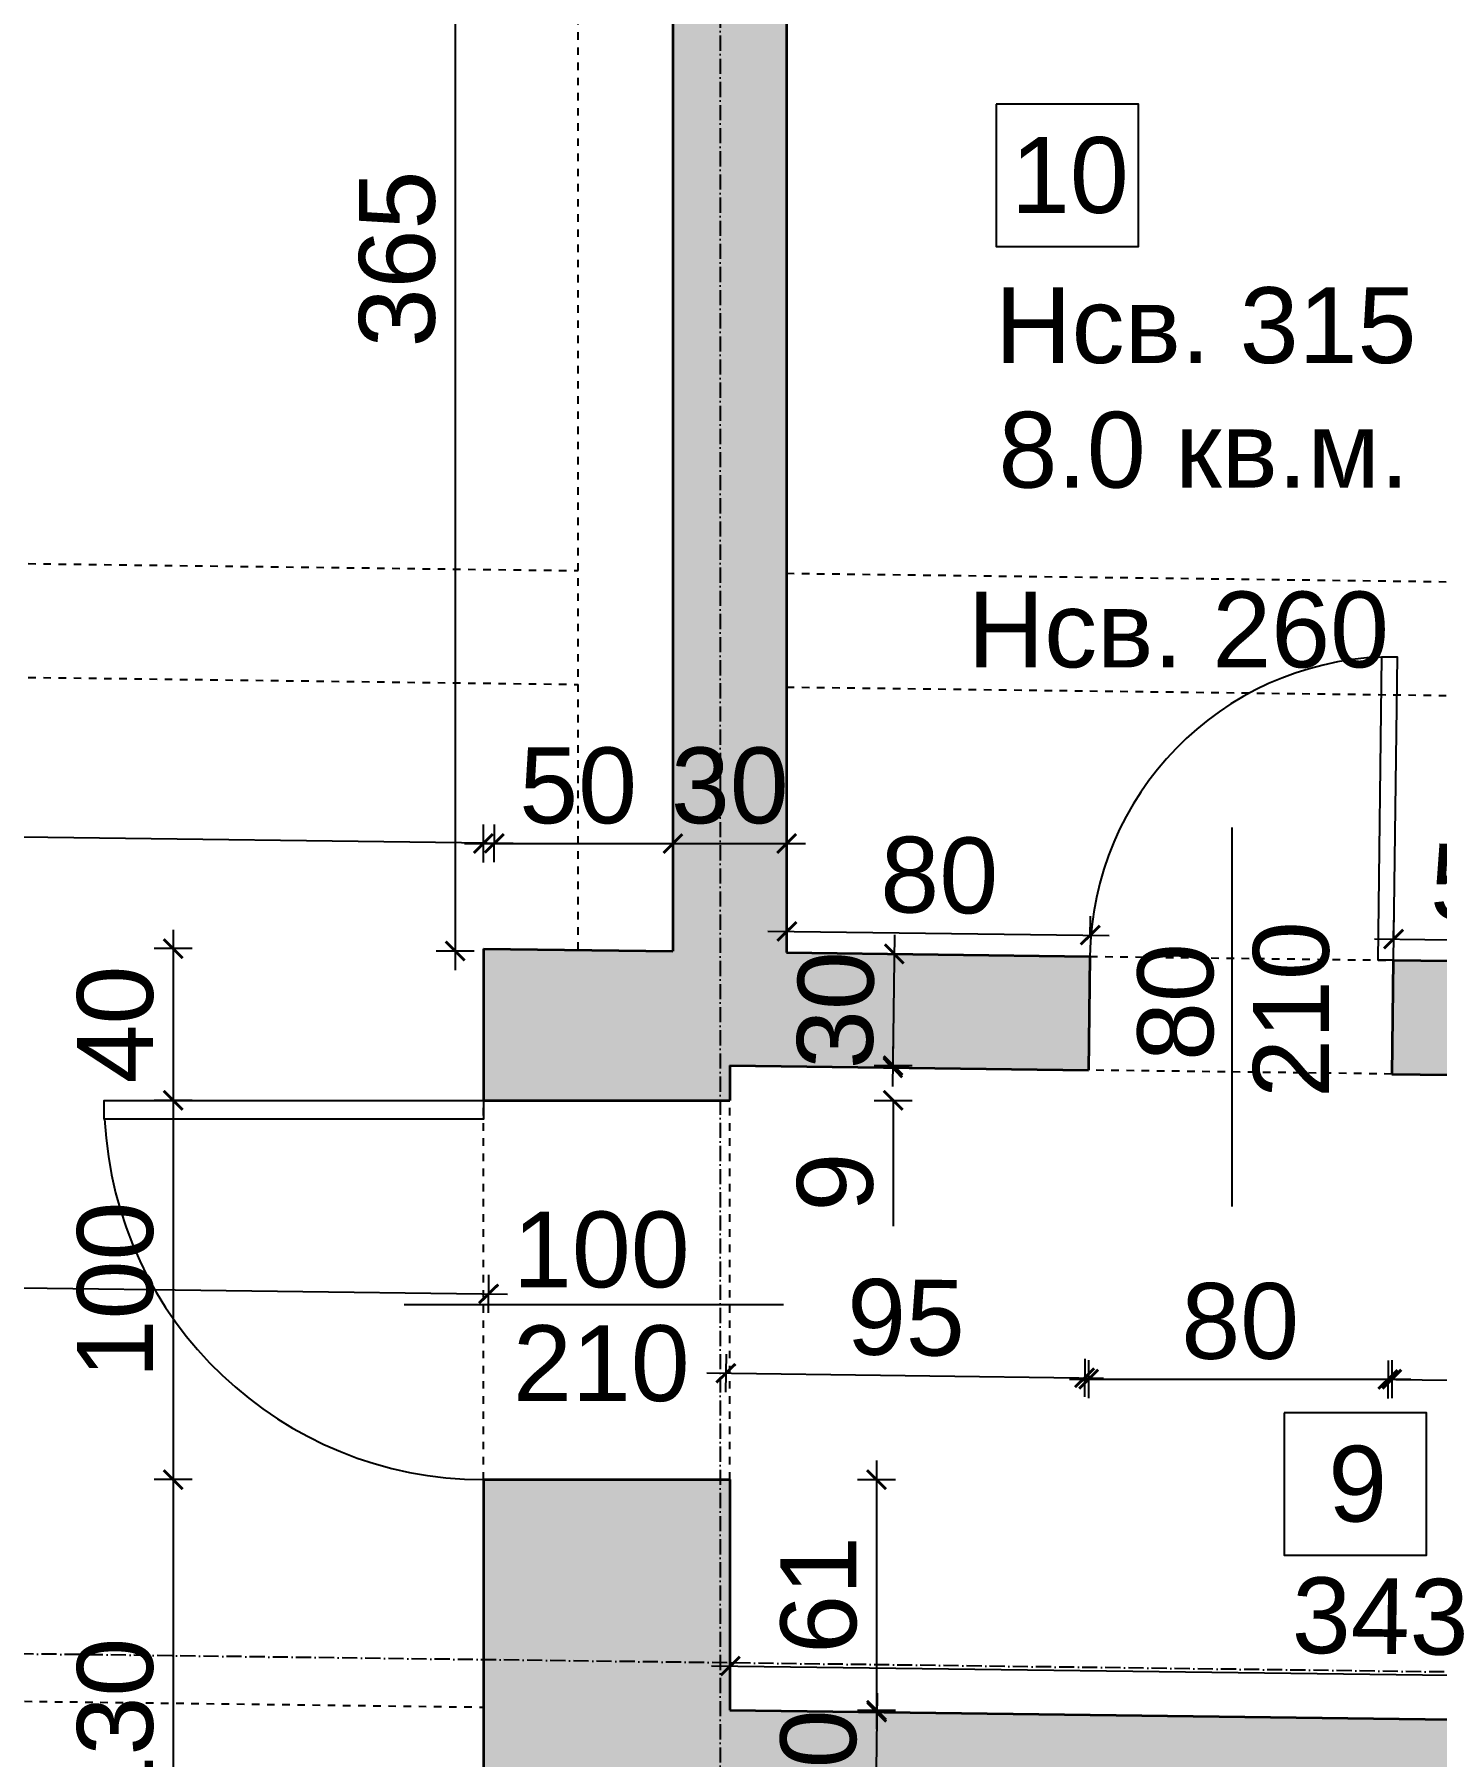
# Model space of a CAD drawing. Header units: inches. Extents: x -72385 to 39588, y -6525 to 66685.
# Drawn here: x -49165.7 to -48795.9, y 30442.8 to 30896.9 of the extents above; entities that cross this region are included whole.
import ezdxf

# ---------------------------------------------------------------- set-up
doc = ezdxf.new("R2010")
doc.units = ezdxf.units.IN
doc.header["$MEASUREMENT"] = 0
doc.linetypes.add('DashDot', pattern=[0.6, 0.4, -0.1, 0, -0.1])
doc.linetypes.add('Hidden', pattern=[0.4, 0.2, -0.2])
for name, color, linetype, lineweight in [('Врати', 251, 'Continuous', 25), ('Надписи Hсв', 252, 'Continuous', 25), ('Надписи врати', 252, 'Continuous', 25), ('Надписи коти вътрешни', 252, 'Continuous', 25), ('Надписи номера на пом.', 252, 'Continuous', 25), ('Надписи площ', 252, 'Continuous', 25), ('Оси', 252, 'DashDot', 25), ('Пунктир', 253, 'Hidden', 25), ('Разрезни линии', 7, 'Continuous', 35), ('Щрих стени', 254, 'Continuous', 25)]:
    doc.layers.add(name, color=color, linetype=linetype, lineweight=lineweight)
doc.styles.add('Arial Regular', font='arial.ttf')
doc.styles.get("Standard").update_dxf_attribs({"font": 'arial.ttf'})
doc.dimstyles.new('Annotative', dxfattribs={"dimscale": 0, "dimtxt": 20, "dimasz": 5, "dimexe": 5, "dimexo": 5, "dimgap": 5, "dimtad": 1, "dimdec": 0, "dimzin": 0, "dimdsep": 46, "dimtxsty": 'Standard', "dimblk": 'ARCHTICK', "dimcen": 5, "dimdle": 5, "dimadec": 0, "dimazin": 0, "dimtfac": 1, "dimtdec": 0, "dimtofl": 0, "dimtmove": 0, "dimatfit": 3, "dimldrblk": 'ARCHTICK', "dimfxl": 5, "dimfxlon": 1, "dimtolj": 1, "dimtzin": 0, "dimarcsym": 1})

# ---------------------------------------------------------------- blocks, each defined once
blk = doc.blocks.new('_ArchTick')
at = {"color": 0, "linetype": 'ByBlock', "const_width": 0.15}
blk.add_lwpolyline([(-0.5, -0.5), (0.5, 0.5)], dxfattribs=at)
blk = doc.blocks.new('*D4072')
at = {"layer": 'Defpoints', "color": 0, "ltscale": 50, "transparency": 16777216}
for p in [(-49045.95, 30564.79), (-49552.34, 30462.24), (-49047.34, 30455.81)]:
    blk.add_point(p, dxfattribs=at)
at = {"layer": 'Надписи коти вътрешни', "color": 0, "lineweight": -2, "ltscale": 50, "transparency": 16777216}
for p, q in [((-49551.01, 30566.22), (-49550.89, 30576.22)), ((-49555.95, 30571.28), (-49040.95, 30564.72)), ((-49046.01, 30559.79), (-49045.89, 30569.79))]:
    blk.add_line(p, q, dxfattribs=at)
at = {"layer": 'Надписи коти вътрешни', "color": 0, "lineweight": -2, "ltscale": 50, "transparency": 16777216, "xscale": 5, "yscale": 5, "zscale": 5}
for p, rotation in [((-49550.95, 30571.22), 179.2706286525392), ((-49045.95, 30564.79), 359.2706286525392)]:
    blk.add_blockref('_ArchTick', p, dxfattribs=dict(at, rotation=rotation))
at = {"layer": 'Надписи коти вътрешни', "color": 0, "ltscale": 50, "transparency": 16777216, "insert": (-49298.26, 30583.21), "char_height": 20, "attachment_point": 5, "rotation": 359.2706}
blk.add_mtext('\\A1;505', dxfattribs=at)
blk = doc.blocks.new('*D4246')
at = {"layer": 'Defpoints', "color": 0, "ltscale": 50, "transparency": 16777216}
for p in [(-48997.34, 30683.54), (-49047.34, 30655.82), (-48997.34, 30655.19)]:
    blk.add_point(p, dxfattribs=at)
at = {"layer": 'Надписи коти вътрешни', "color": 0, "lineweight": -2, "ltscale": 50, "transparency": 16777216}
for p, q in [((-49047.34, 30678.54), (-49047.34, 30688.54)), ((-48997.34, 30678.54), (-48997.34, 30688.54)), ((-49052.34, 30683.54), (-48992.34, 30683.54))]:
    blk.add_line(p, q, dxfattribs=at)
at = {"layer": 'Надписи коти вътрешни', "color": 0, "lineweight": -2, "ltscale": 50, "transparency": 16777216, "xscale": 5, "yscale": 5, "zscale": 5, "rotation": 180}
blk.add_blockref('_ArchTick', (-49047.34, 30683.54), dxfattribs=at)
at = {"layer": 'Надписи коти вътрешни', "color": 0, "lineweight": -2, "ltscale": 50, "transparency": 16777216, "xscale": 5, "yscale": 5, "zscale": 5}
blk.add_blockref('_ArchTick', (-48997.34, 30683.54), dxfattribs=at)
at = {"layer": 'Надписи коти вътрешни', "color": 0, "ltscale": 50, "transparency": 16777216, "insert": (-49022.34, 30698.75), "char_height": 20, "attachment_point": 5}
blk.add_mtext('\\A1;50', dxfattribs=at)
blk = doc.blocks.new('*D4247')
at = {"layer": 'Defpoints', "color": 0, "ltscale": 50, "transparency": 16777216}
for p in [(-49047.34, 30655.82), (-49129.13, 30615.82), (-49047.34, 30615.82)]:
    blk.add_point(p, dxfattribs=at)
at = {"layer": 'Надписи коти вътрешни', "color": 0, "lineweight": -2, "ltscale": 50, "transparency": 16777216}
for p, q in [((-49129.13, 30660.83), (-49129.13, 30610.82)), ((-49124.13, 30655.83), (-49134.13, 30655.83)), ((-49124.13, 30615.82), (-49134.13, 30615.82))]:
    blk.add_line(p, q, dxfattribs=at)
at = {"layer": 'Надписи коти вътрешни', "color": 0, "lineweight": -2, "ltscale": 50, "transparency": 16777216, "xscale": 5, "yscale": 5, "zscale": 5}
for p, rotation in [((-49129.13, 30655.83), 89.99888594416761), ((-49129.13, 30615.82), 269.9988859441677)]:
    blk.add_blockref('_ArchTick', p, dxfattribs=dict(at, rotation=rotation))
at = {"layer": 'Надписи коти вътрешни', "color": 0, "ltscale": 50, "transparency": 16777216, "insert": (-49144.34, 30635.82), "char_height": 20, "attachment_point": 5, "rotation": 89.9989}
blk.add_mtext('\\A1;40', dxfattribs=at)
blk = doc.blocks.new('*D4248')
at = {"layer": 'Defpoints', "color": 0, "ltscale": 50, "transparency": 16777216}
for p in [(-49047.34, 30615.82), (-49129.13, 30515.81), (-49047.34, 30515.81)]:
    blk.add_point(p, dxfattribs=at)
at = {"layer": 'Надписи коти вътрешни', "color": 0, "lineweight": -2, "ltscale": 50, "transparency": 16777216}
for p, q in [((-49129.13, 30620.82), (-49129.13, 30510.81)), ((-49124.13, 30615.82), (-49134.13, 30615.82)), ((-49124.13, 30515.81), (-49134.13, 30515.81))]:
    blk.add_line(p, q, dxfattribs=at)
at = {"layer": 'Надписи коти вътрешни', "color": 0, "lineweight": -2, "ltscale": 50, "transparency": 16777216, "xscale": 5, "yscale": 5, "zscale": 5}
for p, rotation in [((-49129.13, 30615.82), 89.99884113543297), ((-49129.13, 30515.81), 269.9988411354329)]:
    blk.add_blockref('_ArchTick', p, dxfattribs=dict(at, rotation=rotation))
at = {"layer": 'Надписи коти вътрешни', "color": 0, "ltscale": 50, "transparency": 16777216, "insert": (-49144.34, 30565.82), "char_height": 20, "attachment_point": 5, "rotation": 89.9988}
blk.add_mtext('\\A1;100', dxfattribs=at)
blk = doc.blocks.new('*D4023')
at = {"layer": 'Defpoints', "color": 0, "ltscale": 50, "transparency": 16777216}
for p in [(-49047.34, 30515.81), (-49129.13, 30385.8), (-49047.34, 30385.8)]:
    blk.add_point(p, dxfattribs=at)
at = {"layer": 'Надписи коти вътрешни', "color": 0, "lineweight": -2, "ltscale": 50, "transparency": 16777216}
for p, q in [((-49129.13, 30520.81), (-49129.13, 30380.8)), ((-49124.13, 30515.81), (-49134.13, 30515.81)), ((-49124.13, 30385.8), (-49134.13, 30385.8))]:
    blk.add_line(p, q, dxfattribs=at)
at = {"layer": 'Надписи коти вътрешни', "color": 0, "lineweight": -2, "ltscale": 50, "transparency": 16777216, "xscale": 5, "yscale": 5, "zscale": 5}
for p, rotation in [((-49129.13, 30515.81), 90), ((-49129.13, 30385.8), 270)]:
    blk.add_blockref('_ArchTick', p, dxfattribs=dict(at, rotation=rotation))
at = {"layer": 'Надписи коти вътрешни', "color": 0, "ltscale": 50, "transparency": 16777216, "insert": (-49144.35, 30450.81), "char_height": 20, "attachment_point": 5, "rotation": 90}
blk.add_mtext('\\A1;130', dxfattribs=at)
blk = doc.blocks.new('*D4249')
at = {"layer": 'Defpoints', "color": 0, "ltscale": 50, "transparency": 16777216}
for p in [(-48997.34, 31020.22), (-49054.79, 30655.19), (-48997.34, 30655.19)]:
    blk.add_point(p, dxfattribs=at)
at = {"layer": 'Надписи коти вътрешни', "color": 0, "lineweight": -2, "ltscale": 50, "transparency": 16777216}
for p, q in [((-49054.79, 31025.22), (-49054.79, 30650.19)), ((-49049.79, 31020.22), (-49059.79, 31020.22)), ((-49049.79, 30655.19), (-49059.79, 30655.19))]:
    blk.add_line(p, q, dxfattribs=at)
at = {"layer": 'Надписи коти вътрешни', "color": 0, "lineweight": -2, "ltscale": 50, "transparency": 16777216, "xscale": 5, "yscale": 5, "zscale": 5}
for p, rotation in [((-49054.79, 31020.22), 90), ((-49054.79, 30655.19), 270)]:
    blk.add_blockref('_ArchTick', p, dxfattribs=dict(at, rotation=rotation))
at = {"layer": 'Надписи коти вътрешни', "color": 0, "ltscale": 50, "transparency": 16777216, "insert": (-49070, 30837.7), "char_height": 20, "attachment_point": 5, "rotation": 90}
blk.add_mtext('\\A1;365', dxfattribs=at)
blk = doc.blocks.new('*D4073')
at = {"layer": 'Defpoints', "color": 0, "ltscale": 50, "transparency": 16777216}
for p in [(-50164.44, 30697.86), (-50167.34, 30470.07), (-49047.34, 30455.81)]:
    blk.add_point(p, dxfattribs=at)
at = {"layer": 'Надписи коти вътрешни', "color": 0, "lineweight": -2, "ltscale": 50, "transparency": 16777216}
for p, q in [((-50164.5, 30692.86), (-50164.37, 30702.86)), ((-49039.44, 30683.54), (-50169.44, 30697.92)), ((-49044.5, 30678.6), (-49044.37, 30688.6))]:
    blk.add_line(p, q, dxfattribs=at)
at = {"layer": 'Надписи коти вътрешни', "color": 0, "lineweight": -2, "ltscale": 50, "transparency": 16777216, "xscale": 5, "yscale": 5, "zscale": 5}
for p, rotation in [((-50164.44, 30697.86), 179.2706286525388), ((-49044.44, 30683.6), 359.2706286525388)]:
    blk.add_blockref('_ArchTick', p, dxfattribs=dict(at, rotation=rotation))
at = {"layer": 'Надписи коти вътрешни', "color": 0, "ltscale": 50, "transparency": 16777216, "insert": (-49604.24, 30705.94), "char_height": 20, "attachment_point": 5, "rotation": 359.2706}
blk.add_mtext('\\A1;1120', dxfattribs=at)
blk = doc.blocks.new('*D7152')
at = {"layer": 'Defpoints', "color": 0, "ltscale": 50, "transparency": 16777216}
for p in [(-48887.27, 30659.38), (-48967.34, 30654.81), (-48887.34, 30653.79)]:
    blk.add_point(p, dxfattribs=at)
at = {"layer": 'Надписи коти вътрешни', "color": 0, "lineweight": -2, "ltscale": 50, "transparency": 16777216}
for p, q in [((-48967.27, 30659.81), (-48967.2, 30665.39)), ((-48887.27, 30658.79), (-48887.2, 30664.38)), ((-48972.27, 30660.46), (-48882.27, 30659.31))]:
    blk.add_line(p, q, dxfattribs=at)
at = {"layer": 'Надписи коти вътрешни', "color": 0, "lineweight": -2, "ltscale": 50, "transparency": 16777216, "xscale": 5, "yscale": 5, "zscale": 5}
for p, rotation in [((-48967.27, 30660.39), 179.2706286525436), ((-48887.27, 30659.38), 359.2706286525436)]:
    blk.add_blockref('_ArchTick', p, dxfattribs=dict(at, rotation=rotation))
at = {"layer": 'Надписи коти вътрешни', "color": 0, "ltscale": 50, "transparency": 16777216, "insert": (-48927.07, 30675.1), "char_height": 20, "attachment_point": 5, "rotation": 359.2706}
blk.add_mtext('\\A1;80', dxfattribs=at)
blk = doc.blocks.new('*D7151')
at = {"layer": 'Defpoints', "color": 0, "ltscale": 50, "transparency": 16777216}
for p in [(-48757.27, 30657.72), (-48807.34, 30652.77), (-48757.34, 30652.13)]:
    blk.add_point(p, dxfattribs=at)
at = {"layer": 'Надписи коти вътрешни', "color": 0, "lineweight": -2, "ltscale": 50, "transparency": 16777216}
for p, q in [((-48807.27, 30657.77), (-48807.2, 30663.36)), ((-48757.27, 30657.13), (-48757.2, 30662.72)), ((-48812.27, 30658.42), (-48752.27, 30657.66))]:
    blk.add_line(p, q, dxfattribs=at)
at = {"layer": 'Надписи коти вътрешни', "color": 0, "lineweight": -2, "ltscale": 50, "transparency": 16777216, "xscale": 5, "yscale": 5, "zscale": 5}
for p, rotation in [((-48807.27, 30658.36), 179.2706286525423), ((-48757.27, 30657.72), 359.2706286525423)]:
    blk.add_blockref('_ArchTick', p, dxfattribs=dict(at, rotation=rotation))
at = {"layer": 'Надписи коти вътрешни', "color": 0, "ltscale": 50, "transparency": 16777216, "insert": (-48782.07, 30673.25), "char_height": 20, "attachment_point": 5, "rotation": 359.2706}
blk.add_mtext('\\A1;50', dxfattribs=at)
blk = doc.blocks.new('*D4252')
at = {"layer": 'Defpoints', "color": 0, "ltscale": 50, "transparency": 16777216}
for p in [(-48982.34, 30624.99), (-48982.34, 30615.82), (-48939.27, 30615.82)]:
    blk.add_point(p, dxfattribs=at)
at = {"layer": 'Надписи коти вътрешни', "color": 0, "lineweight": -2, "ltscale": 50, "transparency": 16777216}
for p, q in [((-48939.27, 30624.99), (-48939.27, 30629.99)), ((-48944.27, 30624.99), (-48934.27, 30624.99)), ((-48944.27, 30615.82), (-48934.27, 30615.82)), ((-48939.27, 30615.82), (-48939.27, 30582.67))]:
    blk.add_line(p, q, dxfattribs=at)
at = {"layer": 'Надписи коти вътрешни', "color": 0, "lineweight": -2, "ltscale": 50, "transparency": 16777216, "xscale": 5, "yscale": 5, "zscale": 5}
for p, rotation in [((-48939.27, 30624.99), 270), ((-48939.27, 30615.82), 90)]:
    blk.add_blockref('_ArchTick', p, dxfattribs=dict(at, rotation=rotation))
at = {"layer": 'Надписи коти вътрешни', "color": 0, "ltscale": 50, "transparency": 16777216, "insert": (-48954.48, 30594.25), "char_height": 20, "attachment_point": 5, "rotation": 90}
blk.add_mtext('\\A1;9', dxfattribs=at)
blk = doc.blocks.new('*D4253')
at = {"layer": 'Defpoints', "color": 0, "ltscale": 50, "transparency": 16777216}
for p in [(-48982.34, 30515.81), (-48982.34, 30454.98), (-48943.62, 30454.98)]:
    blk.add_point(p, dxfattribs=at)
at = {"layer": 'Надписи коти вътрешни', "color": 0, "lineweight": -2, "ltscale": 50, "transparency": 16777216}
for p, q in [((-48943.62, 30520.81), (-48943.62, 30449.98)), ((-48948.62, 30515.81), (-48938.62, 30515.81)), ((-48948.62, 30454.98), (-48938.62, 30454.98))]:
    blk.add_line(p, q, dxfattribs=at)
at = {"layer": 'Надписи коти вътрешни', "color": 0, "lineweight": -2, "ltscale": 50, "transparency": 16777216, "xscale": 5, "yscale": 5, "zscale": 5}
for p, rotation in [((-48943.62, 30515.81), 90), ((-48943.62, 30454.98), 270)]:
    blk.add_blockref('_ArchTick', p, dxfattribs=dict(at, rotation=rotation))
at = {"layer": 'Надписи коти вътрешни', "color": 0, "ltscale": 50, "transparency": 16777216, "insert": (-48958.83, 30485.4), "char_height": 20, "attachment_point": 5, "rotation": 90}
blk.add_mtext('\\A1;61', dxfattribs=at)
blk = doc.blocks.new('*D4254')
at = {"layer": 'Defpoints', "color": 0, "ltscale": 50, "transparency": 16777216}
for p in [(-48639.69, 30462.29), (-48982.34, 30454.98), (-48639.84, 30450.62)]:
    blk.add_point(p, dxfattribs=at)
at = {"layer": 'Надписи коти вътрешни', "color": 0, "lineweight": -2, "ltscale": 50, "transparency": 16777216}
for p, q in [((-48982.25, 30461.65), (-48982.13, 30471.65)), ((-48987.19, 30466.71), (-48634.69, 30462.23)), ((-48639.75, 30457.29), (-48639.63, 30467.29))]:
    blk.add_line(p, q, dxfattribs=at)
at = {"layer": 'Надписи коти вътрешни', "color": 0, "lineweight": -2, "ltscale": 50, "transparency": 16777216, "xscale": 5, "yscale": 5, "zscale": 5}
for p, rotation in [((-48982.19, 30466.65), 179.2706286525398), ((-48639.69, 30462.29), 359.2706286525399)]:
    blk.add_blockref('_ArchTick', p, dxfattribs=dict(at, rotation=rotation))
at = {"layer": 'Надписи коти вътрешни', "color": 0, "ltscale": 50, "transparency": 16777216, "insert": (-48810.75, 30479.69), "char_height": 20, "attachment_point": 5, "rotation": 359.2706}
blk.add_mtext('\\A1;343', dxfattribs=at)
blk = doc.blocks.new('*D4027')
at = {"layer": 'Defpoints', "color": 0, "ltscale": 50, "transparency": 16777216}
for p in [(-48982.34, 30624.99), (-48887.72, 30623.79), (-48888.75, 30542.66)]:
    blk.add_point(p, dxfattribs=at)
at = {"layer": 'Надписи коти вътрешни', "color": 0, "lineweight": -2, "ltscale": 50, "transparency": 16777216}
for p, q in [((-48983.31, 30548.86), (-48983.43, 30538.86)), ((-48888.69, 30547.66), (-48888.82, 30537.66)), ((-48988.37, 30543.93), (-48883.75, 30542.59))]:
    blk.add_line(p, q, dxfattribs=at)
at = {"layer": 'Надписи коти вътрешни', "color": 0, "lineweight": -2, "ltscale": 50, "transparency": 16777216, "xscale": 5, "yscale": 5, "zscale": 5}
for p, rotation in [((-48983.37, 30543.86), 179.2706286525374), ((-48888.75, 30542.66), 359.2706286525374)]:
    blk.add_blockref('_ArchTick', p, dxfattribs=dict(at, rotation=rotation))
at = {"layer": 'Надписи коти вътрешни', "color": 0, "ltscale": 50, "transparency": 16777216, "insert": (-48935.87, 30558.47), "char_height": 20, "attachment_point": 5, "rotation": 359.2706}
blk.add_mtext('\\A1;95', dxfattribs=at)
blk = doc.blocks.new('*D4028')
at = {"layer": 'Defpoints', "color": 0, "ltscale": 50, "transparency": 16777216}
for p in [(-48887.72, 30623.79), (-48807.72, 30622.77), (-48807.72, 30542.3)]:
    blk.add_point(p, dxfattribs=at)
at = {"layer": 'Надписи коти вътрешни', "color": 0, "lineweight": -2, "ltscale": 50, "transparency": 16777216}
for p, q in [((-48887.72, 30547.3), (-48887.72, 30537.3)), ((-48807.72, 30547.3), (-48807.72, 30537.3)), ((-48892.72, 30542.3), (-48802.72, 30542.3))]:
    blk.add_line(p, q, dxfattribs=at)
at = {"layer": 'Надписи коти вътрешни', "color": 0, "lineweight": -2, "ltscale": 50, "transparency": 16777216, "xscale": 5, "yscale": 5, "zscale": 5, "rotation": 180}
blk.add_blockref('_ArchTick', (-48887.72, 30542.3), dxfattribs=at)
at = {"layer": 'Надписи коти вътрешни', "color": 0, "lineweight": -2, "ltscale": 50, "transparency": 16777216, "xscale": 5, "yscale": 5, "zscale": 5}
blk.add_blockref('_ArchTick', (-48807.72, 30542.3), dxfattribs=at)
at = {"layer": 'Надписи коти вътрешни', "color": 0, "ltscale": 50, "transparency": 16777216, "insert": (-48847.72, 30557.51), "char_height": 20, "attachment_point": 5}
blk.add_mtext('\\A1;80', dxfattribs=at)
blk = doc.blocks.new('*D4029')
at = {"layer": 'Defpoints', "color": 0, "ltscale": 50, "transparency": 16777216}
for p in [(-48807.72, 30622.77), (-48639.84, 30620.63), (-48640.86, 30540.1)]:
    blk.add_point(p, dxfattribs=at)
at = {"layer": 'Надписи коти вътрешни', "color": 0, "lineweight": -2, "ltscale": 50, "transparency": 16777216}
for p, q in [((-48808.68, 30547.23), (-48808.81, 30537.23)), ((-48813.74, 30542.3), (-48635.86, 30540.03)), ((-48640.8, 30545.09), (-48640.93, 30535.1))]:
    blk.add_line(p, q, dxfattribs=at)
at = {"layer": 'Надписи коти вътрешни', "color": 0, "lineweight": -2, "ltscale": 50, "transparency": 16777216, "xscale": 5, "yscale": 5, "zscale": 5}
for p, rotation in [((-48808.74, 30542.23), 179.2706286525382), ((-48640.86, 30540.1), 359.2706286525382)]:
    blk.add_blockref('_ArchTick', p, dxfattribs=dict(at, rotation=rotation))
at = {"layer": 'Надписи коти вътрешни', "color": 0, "ltscale": 50, "transparency": 16777216, "insert": (-48724.61, 30556.37), "char_height": 20, "attachment_point": 5, "rotation": 359.2706}
blk.add_mtext('\\A1;168', dxfattribs=at)
blk = doc.blocks.new('*D7142')
at = {"layer": 'Defpoints', "color": 0, "ltscale": 10, "transparency": 16777216}
for p in [(-48967.34, 30654.81), (-48967.72, 30624.81), (-48939.34, 30624.45)]:
    blk.add_point(p, dxfattribs=at)
at = {"layer": 'Надписи коти вътрешни', "color": 0, "lineweight": -2, "ltscale": 10, "transparency": 16777216}
for p, q in [((-48938.89, 30659.44), (-48939.4, 30619.45)), ((-48943.95, 30654.51), (-48933.95, 30654.38)), ((-48944.34, 30624.51), (-48934.34, 30624.38))]:
    blk.add_line(p, q, dxfattribs=at)
at = {"layer": 'Надписи коти вътрешни', "color": 0, "lineweight": -2, "ltscale": 10, "transparency": 16777216, "xscale": 5, "yscale": 5, "zscale": 5}
for p, rotation in [((-48938.95, 30654.44), 89.27062865253517), ((-48939.34, 30624.45), 269.2706286525352)]:
    blk.add_blockref('_ArchTick', p, dxfattribs=dict(at, rotation=rotation))
at = {"layer": 'Надписи коти вътрешни', "color": 0, "ltscale": 10, "transparency": 16777216, "insert": (-48954.36, 30639.64), "char_height": 20, "attachment_point": 5, "rotation": 89.2706}
blk.add_mtext('\\A1;30', dxfattribs=at)
blk = doc.blocks.new('*D7143')
at = {"layer": 'Defpoints', "color": 0, "ltscale": 10, "transparency": 16777216}
for p in [(-48982.34, 30454.98), (-48982.72, 30424.98), (-48943.94, 30424.49)]:
    blk.add_point(p, dxfattribs=at)
at = {"layer": 'Надписи коти вътрешни', "color": 0, "lineweight": -2, "ltscale": 10, "transparency": 16777216}
for p, q in [((-48943.5, 30459.49), (-48944.01, 30419.49)), ((-48948.56, 30454.55), (-48938.56, 30454.42)), ((-48948.94, 30424.55), (-48938.94, 30424.43))]:
    blk.add_line(p, q, dxfattribs=at)
at = {"layer": 'Надписи коти вътрешни', "color": 0, "lineweight": -2, "ltscale": 10, "transparency": 16777216, "xscale": 5, "yscale": 5, "zscale": 5}
for p, rotation in [((-48943.56, 30454.49), 89.27062865254835), ((-48943.94, 30424.49), 269.2706286525484)]:
    blk.add_blockref('_ArchTick', p, dxfattribs=dict(at, rotation=rotation))
at = {"layer": 'Надписи коти вътрешни', "color": 0, "ltscale": 10, "transparency": 16777216, "insert": (-48958.97, 30439.68), "char_height": 20, "attachment_point": 5, "rotation": 89.2706}
blk.add_mtext('\\A1;30', dxfattribs=at)
blk = doc.blocks.new('*D7155')
at = {"layer": 'Defpoints', "color": 0, "ltscale": 10, "transparency": 16777216}
for p in [(-48967.34, 30683.54), (-48997.34, 30664.2), (-48967.34, 30664.2)]:
    blk.add_point(p, dxfattribs=at)
at = {"layer": 'Надписи коти вътрешни', "color": 0, "lineweight": -2, "ltscale": 10, "transparency": 16777216}
for p, q in [((-48997.34, 30678.54), (-48997.34, 30688.54)), ((-48967.34, 30678.54), (-48967.34, 30688.54)), ((-49002.34, 30683.54), (-48962.34, 30683.54))]:
    blk.add_line(p, q, dxfattribs=at)
at = {"layer": 'Надписи коти вътрешни', "color": 0, "lineweight": -2, "ltscale": 10, "transparency": 16777216, "xscale": 5, "yscale": 5, "zscale": 5, "rotation": 180}
blk.add_blockref('_ArchTick', (-48997.34, 30683.54), dxfattribs=at)
at = {"layer": 'Надписи коти вътрешни', "color": 0, "lineweight": -2, "ltscale": 10, "transparency": 16777216, "xscale": 5, "yscale": 5, "zscale": 5}
blk.add_blockref('_ArchTick', (-48967.34, 30683.54), dxfattribs=at)
at = {"layer": 'Надписи коти вътрешни', "color": 0, "ltscale": 10, "transparency": 16777216, "insert": (-48982.34, 30698.75), "char_height": 20, "attachment_point": 5}
blk.add_mtext('\\A1;30', dxfattribs=at)

msp = doc.modelspace()

# ---------------------------------------------------------------- hatches: boundary and pattern name
at = {"layer": 'Щрих стени', "ltscale": 10}
h = msp.add_hatch(color=256, dxfattribs=at)
h.dxf.hatch_style = 1
h.paths.add_polyline_path([(-46804.39, 31057.31), (-46904.39, 31058.58), (-46904.84, 31023.58), (-46804.84, 31022.31)])
h.paths.add_polyline_path([(-47104.39, 31061.13), (-47234.39, 31062.78), (-47234.84, 31027.78), (-47202.34, 31027.37), (-47202.34, 30732.34), (-47431.96, 30735.27), (-47432.34, 30705.27), (-47202.34, 30702.34), (-47202.34, 30642.34), (-47139.84, 30642.34), (-47139.84, 30996.57), (-47137.34, 30996.54), (-47137.34, 31026.54), (-47104.84, 31026.13)])
h.paths.add_polyline_path([(-47434.39, 31065.33), (-47566.89, 31067.01), (-47567.34, 31032.02), (-47567.34, 30612.04), (-47537.34, 30612.04), (-47537.34, 30706.61), (-47512.34, 30706.29), (-47511.96, 30736.29), (-47537.34, 30736.61), (-47537.34, 31031.63), (-47434.84, 31030.33)], flags=17)
h.paths.add_polyline_path([(-47766.88, 31069.56), (-47834.39, 31070.42), (-47834.84, 31035.42), (-47802.34, 31035.01), (-47802.34, 31005.01), (-47767.34, 31004.56), (-47767.34, 31034.56)], flags=17)
h.paths.add_polyline_path([(-48034.39, 31072.96), (-48134.39, 31074.24), (-48134.84, 31039.24), (-48034.84, 31037.97)], flags=17)
h.paths.add_polyline_path([(-48334.39, 31076.78), (-48434.39, 31078.06), (-48434.84, 31043.06), (-48402.34, 31042.65), (-48402.34, 31012.64), (-48367.34, 31012.2), (-48367.34, 31042.2), (-48334.84, 31041.79)], flags=17)
h.paths.add_polyline_path([(-48634.39, 31080.6), (-48761.72, 31082.22), (-48762.16, 31047.23), (-48757.34, 31047.17), (-48757.34, 30777.14), (-48727.34, 30777.14), (-48727.34, 30791.76), (-48622.34, 30790.43), (-48622.34, 30650.41), (-48727.34, 30651.75), (-48727.34, 30697.14), (-48757.34, 30697.14), (-48757.34, 30652.13), (-48807.34, 30652.77), (-48807.72, 30622.77), (-48639.84, 30620.63), (-48639.84, 30450.62), (-48982.34, 30454.98), (-48982.34, 30515.81), (-49047.34, 30515.81), (-49047.34, 30385.8), (-49017.34, 30385.8), (-49017.34, 30425.42), (-47202.34, 30402.32), (-47202.34, 30392.32), (-47139.84, 30392.32), (-47139.84, 30444.03), (-47109.84, 30443.64), (-47109.84, 30473.65), (-47139.84, 30474.03), (-47139.84, 30542.33), (-47202.34, 30542.33), (-47202.34, 30432.32), (-47537.34, 30436.58), (-47537.34, 30512.04), (-47567.34, 30512.04), (-47567.34, 30436.97), (-47752.34, 30439.32), (-47752.34, 30504.33), (-47817.34, 30505.15), (-47817.34, 30470.15), (-47837.34, 30470.41), (-47837.34, 30440.4), (-48352.34, 30446.96), (-48352.34, 30511.97), (-48417.34, 30512.79), (-48417.34, 30447.79), (-48609.84, 30450.24), (-48609.84, 30820.27), (-48727.34, 30821.76), (-48727.34, 31046.78), (-48634.84, 31045.61)])
h.paths.add_polyline_path([(-48887.34, 30653.79), (-48967.34, 30654.81), (-48967.34, 31049.84), (-48962.15, 31049.77), (-48961.7, 31084.77), (-49034.39, 31085.7), (-49034.84, 31050.7), (-49022.34, 31050.54), (-49022.34, 31020.54), (-48997.34, 31020.22), (-48997.34, 30655.19), (-49047.34, 30655.82), (-49047.34, 30615.82), (-48982.34, 30615.82), (-48982.34, 30624.99), (-48887.72, 30623.79)])
h.paths.add_polyline_path([(-49234.38, 31088.24), (-49334.39, 31089.51), (-49334.84, 31054.52), (-49234.82, 31053.24)])
h.paths.add_polyline_path([(-49534.38, 31092.06), (-49634.39, 31093.33), (-49634.84, 31058.34), (-49602.34, 31057.92), (-49602.34, 31027.92), (-49567.34, 31027.47), (-49567.34, 31057.48), (-49534.82, 31057.06)])
h.paths.add_polyline_path([(-49834.38, 31095.88), (-49934.39, 31097.15), (-49934.84, 31062.16), (-49834.82, 31060.88)])
h.paths.add_polyline_path([(-49552.34, 30522.24), (-49617.34, 30523.07), (-49617.34, 30503.07), (-49637.34, 30503.32), (-49637.34, 30453.32), (-49617.34, 30453.06), (-49617.34, 30433.06), (-49552.34, 30432.23)])

# ---------------------------------------------------------------- linework, layer by layer
at = {"layer": 'Врати', "ltscale": 50}
for points in [[(-48807.34, 30652.77), (-48811.34, 30652.82), (-48810.32, 30732.82), (-48806.32, 30732.77)], [(-49047.34, 30615.82), (-49047.34, 30610.82), (-49147.34, 30610.82), (-49147.34, 30615.82)]]:
    msp.add_lwpolyline(points, close=True, dxfattribs=at)
for centre, radius, start, end in [((-48807.34, 30652.77), 80.01, 92.1366, 179.2706), ((-49047.34, 30615.82), 100, 182.8649, 269.9989)]:
    msp.add_arc(centre, radius, start, end, dxfattribs=at)
at = {"layer": 'Надписи врати', "ltscale": 50}
for p, q in [((-48849.82, 30587.79), (-48849.82, 30687.79)), ((-49068.19, 30562), (-48968.19, 30562))]:
    msp.add_line(p, q, dxfattribs=at)
at = {"layer": 'Надписи номера на пом.', "ltscale": 50}
for points in [[(-48912.04, 30878.53), (-48912.04, 30841.03), (-48874.54, 30841.03), (-48874.54, 30878.53)], [(-48836.12, 30533.42), (-48836.12, 30495.92), (-48798.62, 30495.92), (-48798.62, 30533.42)]]:
    msp.add_lwpolyline(points, close=True, dxfattribs=at)
at = {"layer": 'Оси', "ltscale": 10}
for p, q in [((-48984.84, 31567.6), (-48984.84, 28767.38)), ((-39839.84, 30351.09), (-52799.84, 30516.08))]:
    msp.add_line(p, q, dxfattribs=at)
at = {"layer": 'Пунктир', "ltscale": 10}
for p, q in [((-49022.34, 30655.51), (-49022.34, 31020.54)), ((-49567.34, 30762.45), (-49022.34, 30755.51)), ((-48967.34, 30754.81), (-48757.34, 30752.14)), ((-49567.34, 30732.45), (-49022.34, 30725.51)), ((-48967.34, 30724.81), (-48757.34, 30722.14)), ((-48887.34, 30653.79), (-48807.34, 30652.77)), ((-48807.72, 30622.77), (-48887.72, 30623.79)), ((-49047.34, 30515.81), (-49047.34, 30615.82)), ((-48982.34, 30515.81), (-48982.34, 30615.82)), ((-49552.34, 30462.24), (-49047.34, 30455.81))]:
    msp.add_line(p, q, dxfattribs=at)
at = {"layer": 'Разрезни линии', "ltscale": 50}
for p, q in [((-48967.34, 31049.84), (-48967.34, 30654.81)), ((-48997.34, 31020.22), (-48997.34, 30655.19)), ((-49047.34, 30655.82), (-49047.34, 30615.82)), ((-49047.34, 30655.82), (-48997.34, 30655.19)), ((-48967.34, 30654.81), (-48887.34, 30653.79)), ((-48887.34, 30653.79), (-48887.72, 30623.79)), ((-48807.34, 30652.77), (-48807.72, 30622.77)), ((-48807.34, 30652.77), (-48757.34, 30652.13)), ((-48982.34, 30624.99), (-48887.72, 30623.79)), ((-48982.34, 30624.99), (-48982.34, 30615.82)), ((-48807.72, 30622.77), (-48639.84, 30620.63)), ((-49047.34, 30615.82), (-48982.34, 30615.82)), ((-49047.34, 30515.81), (-49047.34, 30385.8)), ((-49047.34, 30515.81), (-48982.34, 30515.81)), ((-48982.34, 30515.81), (-48982.34, 30454.98)), ((-48982.34, 30454.98), (-48639.84, 30450.62))]:
    msp.add_line(p, q, dxfattribs=at)

# ---------------------------------------------------------------- texts
at = {"layer": 'Надписи Hсв', "ltscale": 100, "char_height": 20, "width": 180.4891, "attachment_point": 1, "style": 'Arial Regular'}
for s, insert in [('Hсв. 315', (-48912.36, 30830.25)), ('Hсв. 260', (-48919.59, 30750))]:
    msp.add_mtext(s, dxfattribs=dict(at, insert=insert))
at = {"layer": 'Надписи врати', "ltscale": 100, "char_height": 20, "width": 180.4891, "attachment_point": 1, "rotation": 90, "style": 'Arial Regular'}
for s, insert in [('210', (-48844.34, 30616.46)), ('80', (-48874.82, 30626.2))]:
    msp.add_mtext(s, dxfattribs=dict(at, insert=insert))
at = {"layer": 'Надписи врати', "ltscale": 100, "char_height": 20, "width": 180.4891, "attachment_point": 1, "style": 'Arial Regular'}
for s, insert in [('100', (-49039.53, 30586.51)), ('210', (-49039.53, 30556.51))]:
    msp.add_mtext(s, dxfattribs=dict(at, insert=insert))
at = {"layer": 'Надписи номера на пом.', "ltscale": 100, "char_height": 20, "width": 180.4891, "attachment_point": 1, "style": 'Arial Regular'}
for s, insert in [('\\pxqc;10', (-48982.89, 30869.85)), ('\\pxqc;9', (-48906.97, 30524.74))]:
    msp.add_mtext(s, dxfattribs=dict(at, insert=insert))
at = {"layer": 'Надписи площ', "ltscale": 100, "insert": (-48911.47, 30797.4), "char_height": 20, "width": 180.4891, "attachment_point": 1, "style": 'Arial Regular'}
msp.add_mtext('8.0 кв.м.', dxfattribs=at)

# ---------------------------------------------------------------- dimensions: what is measured, and where the dimension line sits
at = {"layer": 'Надписи коти вътрешни', "ltscale": 50}
for base, p1, p2, picture, middle in [((-49054.79, 30655.19), (-48997.34, 31020.22), (-48997.34, 30655.19), '*D4249', (-49070, 30837.7)), ((-48939.27, 30615.82), (-48982.34, 30624.99), (-48982.34, 30615.82), '*D4252', (-48954.48, 30594.25)), ((-49129.13, 30385.8), (-49047.34, 30515.81), (-49047.34, 30385.8), '*D4023', (-49144.35, 30450.81)), ((-48943.62, 30454.98), (-48982.34, 30515.81), (-48982.34, 30454.98), '*D4253', (-48958.83, 30485.4))]:
    dim = msp.add_linear_dim(base=base, p1=p1, p2=p2, angle=90, dimstyle='Annotative', override={"dimscale": 0, "dimtix": 0, "dimtofl": 0, "dimtmove": 0, "dimatfit": 3}, dxfattribs=at)
    dim.commit()
    dim.dimension.update_dxf_attribs({"geometry": picture, "text_midpoint": middle})
for p1, p2, distance, picture, middle in [((-49047.34, 30455.81), (-50167.34, 30470.07), -227.81, '*D4073', (-49604.24, 30705.94)), ((-48967.34, 30654.81), (-48887.34, 30653.79), 5.59, '*D7152', (-48927.07, 30675.1)), ((-48807.34, 30652.77), (-48757.34, 30652.13), 5.59, '*D7151', (-48782.07, 30673.25)), ((-49047.34, 30655.82), (-49047.34, 30615.82), -81.79, '*D4247', (-49144.34, 30635.82)), ((-48982.34, 30624.99), (-48887.72, 30623.79), -81.14, '*D4027', (-48935.87, 30558.47)), ((-48807.72, 30622.77), (-48639.84, 30620.63), -80.55, '*D4029', (-48724.61, 30556.37)), ((-49047.34, 30615.82), (-49047.34, 30515.81), -81.79, '*D4248', (-49144.34, 30565.82)), ((-49552.34, 30462.24), (-49047.34, 30455.81), 108.99, '*D4072', (-49298.26, 30583.21)), ((-48982.34, 30454.98), (-48639.84, 30450.62), 11.67, '*D4254', (-48810.75, 30479.69))]:
    dim = msp.add_aligned_dim(p1=p1, p2=p2, distance=distance, dimstyle='Annotative', override={"dimscale": 0, "dimtix": 0, "dimtofl": 0, "dimtmove": 0, "dimatfit": 3}, dxfattribs=at)
    dim.commit()
    dim.dimension.update_dxf_attribs({"geometry": picture, "text_midpoint": middle})
for base, p1, p2, picture, middle in [((-48997.34, 30683.54), (-49047.34, 30655.82), (-48997.34, 30655.19), '*D4246', (-49022.34, 30698.75)), ((-48807.72, 30542.3), (-48887.72, 30623.79), (-48807.72, 30622.77), '*D4028', (-48847.72, 30557.51))]:
    dim = msp.add_linear_dim(base=base, p1=p1, p2=p2, dimstyle='Annotative', override={"dimscale": 0, "dimtix": 0, "dimtofl": 0, "dimtmove": 0, "dimatfit": 3}, dxfattribs=at)
    dim.commit()
    dim.dimension.update_dxf_attribs({"geometry": picture, "text_midpoint": middle})
at = {"layer": 'Надписи коти вътрешни', "ltscale": 10}
for base, p1, p2, angle, picture, middle in [((-48967.34, 30683.54), (-48997.34, 30664.2), (-48967.34, 30664.2), 0, '*D7155', (-48982.34, 30683.54)), ((-48939.34, 30624.45), (-48967.34, 30654.81), (-48967.72, 30624.81), 269.2706, '*D7142', (-48939.15, 30639.45)), ((-48943.94, 30424.49), (-48982.34, 30454.98), (-48982.72, 30424.98), 269.2706, '*D7143', (-48943.75, 30439.49))]:
    dim = msp.add_linear_dim(base=base, p1=p1, p2=p2, angle=angle, dimstyle='Annotative', override={"dimscale": 0, "dimtix": 0, "dimtofl": 0, "dimtmove": 0, "dimatfit": 3}, dxfattribs=at)
    dim.commit()
    dim.dimension.update_dxf_attribs({"geometry": picture, "text_midpoint": middle, "dimtype": 129})

doc.saveas('drawing.dxf')
